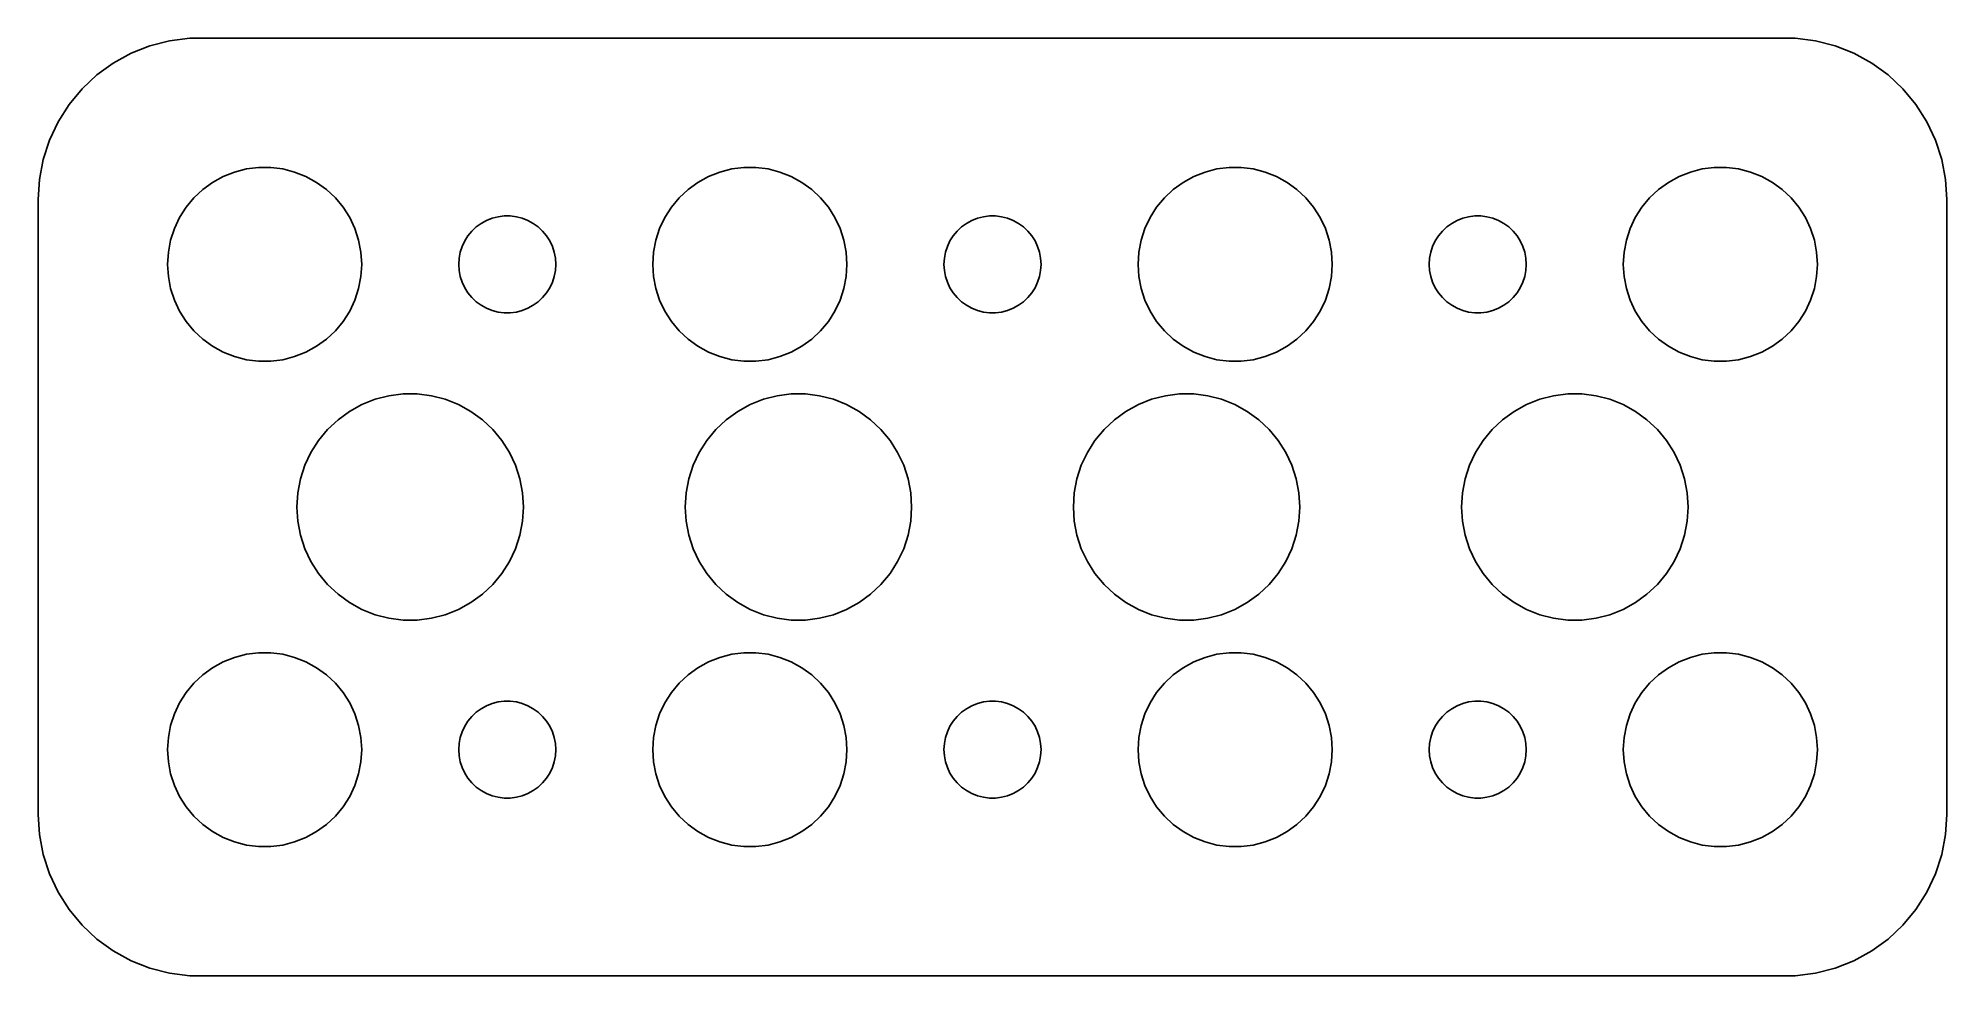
# Model space of a CAD drawing. Header units: metres. Extents: x -29.5 to 29.5, y 24.5 to 53.5.
import ezdxf

# ---------------------------------------------------------------- set-up
doc = ezdxf.new("R2010")
doc.units = ezdxf.units.M

msp = doc.modelspace()

# ---------------------------------------------------------------- linework, layer by layer
for p, q in [((-26.0451, 53.2553), (-26.6289, 53.0241)), ((-25.4369, 53.4114), (-26.0451, 53.2553)), ((-24.8139, 53.4901), (-25.4369, 53.4114)), ((24.8139, 53.4901), (-24.8139, 53.4901)), ((25.4369, 53.4114), (24.8139, 53.4901)), ((26.0451, 53.2553), (25.4369, 53.4114)), ((26.6289, 53.0241), (26.0451, 53.2553)), ((-27.1791, 52.7216), (-27.6871, 52.3526)), ((-26.6289, 53.0241), (-27.1791, 52.7216)), ((27.1791, 52.7216), (26.6289, 53.0241)), ((27.6871, 52.3526), (27.1791, 52.7216)), ((-28.1448, 51.9227), (-28.5451, 51.4389)), ((-27.6871, 52.3526), (-28.1448, 51.9227)), ((28.1448, 51.9227), (27.6871, 52.3526)), ((28.5451, 51.4389), (28.1448, 51.9227)), ((-28.5451, 51.4389), (-28.8815, 50.9088)), ((28.8815, 50.9088), (28.5451, 51.4389)), ((-28.8815, 50.9088), (-29.1489, 50.3406)), ((29.1489, 50.3406), (28.8815, 50.9088)), ((-29.1489, 50.3406), (-29.3429, 49.7434)), ((29.3429, 49.7434), (29.1489, 50.3406)), ((-29.3429, 49.7434), (-29.4606, 49.1267)), ((29.4606, 49.1267), (29.3429, 49.7434)), ((-29.4606, 49.1267), (-29.5, 48.5)), ((-24.4123, 48.8115), (-24.1075, 49.033)), ((-24.1075, 49.033), (-23.7773, 49.2145)), ((-23.7773, 49.2145), (-23.427, 49.3532)), ((-23.427, 49.3532), (-23.0621, 49.4469)), ((-23.0621, 49.4469), (-22.6884, 49.4941)), ((-22.6884, 49.4941), (-22.3116, 49.4941)), ((-22.3116, 49.4941), (-21.9379, 49.4469)), ((-21.9379, 49.4469), (-21.5729, 49.3532)), ((-21.5729, 49.3532), (-21.2227, 49.2145)), ((-21.2227, 49.2145), (-20.8925, 49.033)), ((-20.8925, 49.033), (-20.5877, 48.8115)), ((-9.41226, 48.8115), (-9.10747, 49.033)), ((-9.10747, 49.033), (-8.77733, 49.2145)), ((-8.77733, 49.2145), (-8.42705, 49.3532)), ((-8.42705, 49.3532), (-8.06213, 49.4469)), ((-8.06213, 49.4469), (-7.68837, 49.4941)), ((-7.68837, 49.4941), (-7.31161, 49.4941)), ((-7.31161, 49.4941), (-6.93785, 49.4469)), ((-6.93785, 49.4469), (-6.57294, 49.3532)), ((-6.57294, 49.3532), (-6.22266, 49.2145)), ((-6.22266, 49.2145), (-5.89252, 49.033)), ((-5.89252, 49.033), (-5.58772, 48.8115)), ((5.58772, 48.8115), (5.89252, 49.033)), ((5.89252, 49.033), (6.22266, 49.2145)), ((6.22266, 49.2145), (6.57294, 49.3532)), ((6.57294, 49.3532), (6.93785, 49.4469)), ((6.93785, 49.4469), (7.31161, 49.4941)), ((7.31161, 49.4941), (7.68837, 49.4941)), ((7.68837, 49.4941), (8.06213, 49.4469)), ((8.06213, 49.4469), (8.42705, 49.3532)), ((8.42705, 49.3532), (8.77733, 49.2145)), ((8.77733, 49.2145), (9.10747, 49.033)), ((9.10747, 49.033), (9.41226, 48.8115)), ((20.5877, 48.8115), (20.8925, 49.033)), ((20.8925, 49.033), (21.2227, 49.2145)), ((21.2227, 49.2145), (21.5729, 49.3532)), ((21.5729, 49.3532), (21.9379, 49.4469)), ((21.9379, 49.4469), (22.3116, 49.4941)), ((22.3116, 49.4941), (22.6884, 49.4941)), ((22.6884, 49.4941), (23.0621, 49.4469)), ((23.0621, 49.4469), (23.427, 49.3532)), ((23.427, 49.3532), (23.7773, 49.2145)), ((23.7773, 49.2145), (24.1075, 49.033)), ((24.1075, 49.033), (24.4123, 48.8115)), ((29.5, 48.5), (29.4606, 49.1267)), ((-29.5, 48.5), (-29.5, 29.5)), ((-24.927, 48.2634), (-24.6869, 48.5536)), ((-24.6869, 48.5536), (-24.4123, 48.8115)), ((-20.5877, 48.8115), (-20.3131, 48.5536)), ((-20.3131, 48.5536), (-20.0729, 48.2634)), ((-9.92705, 48.2634), (-9.6869, 48.5536)), ((-9.6869, 48.5536), (-9.41226, 48.8115)), ((-5.58772, 48.8115), (-5.31308, 48.5536)), ((-5.31308, 48.5536), (-5.07294, 48.2634)), ((5.07294, 48.2634), (5.31308, 48.5536)), ((5.31308, 48.5536), (5.58772, 48.8115)), ((9.41226, 48.8115), (9.6869, 48.5536)), ((9.6869, 48.5536), (9.92705, 48.2634)), ((20.0729, 48.2634), (20.3131, 48.5536)), ((20.3131, 48.5536), (20.5877, 48.8115)), ((24.4123, 48.8115), (24.6869, 48.5536)), ((24.6869, 48.5536), (24.927, 48.2634)), ((29.5, 29.5), (29.5, 48.5)), ((-25.2893, 47.6044), (-25.1289, 47.9453)), ((-25.1289, 47.9453), (-24.927, 48.2634)), ((-20.0729, 48.2634), (-19.8711, 47.9453)), ((-19.8711, 47.9453), (-19.7107, 47.6044)), ((-15.8037, 47.7665), (-15.6387, 47.8572)), ((-15.6387, 47.8572), (-15.4635, 47.9266)), ((-15.4635, 47.9266), (-15.2811, 47.9734)), ((-15.2811, 47.9734), (-15.0942, 47.997)), ((-15.0942, 47.997), (-14.9058, 47.997)), ((-14.9058, 47.997), (-14.7189, 47.9734)), ((-14.7189, 47.9734), (-14.5365, 47.9266)), ((-14.5365, 47.9266), (-14.3613, 47.8572)), ((-14.3613, 47.8572), (-14.1963, 47.7665)), ((-10.2893, 47.6044), (-10.1289, 47.9453)), ((-10.1289, 47.9453), (-9.92705, 48.2634)), ((-5.07294, 48.2634), (-4.87108, 47.9453)), ((-4.87108, 47.9453), (-4.71066, 47.6044)), ((-0.803726, 47.7665), (-0.638657, 47.8572)), ((-0.638657, 47.8572), (-0.463516, 47.9266)), ((-0.463516, 47.9266), (-0.281067, 47.9734)), ((-0.281067, 47.9734), (-0.094177, 47.997)), ((-0.094177, 47.997), (0.094177, 47.997)), ((0.094177, 47.997), (0.281067, 47.9734)), ((0.281067, 47.9734), (0.463516, 47.9266)), ((0.463516, 47.9266), (0.638657, 47.8572)), ((0.638657, 47.8572), (0.803726, 47.7665)), ((4.71066, 47.6044), (4.87108, 47.9453)), ((4.87108, 47.9453), (5.07294, 48.2634)), ((9.92705, 48.2634), (10.1289, 47.9453)), ((10.1289, 47.9453), (10.2893, 47.6044)), ((14.1963, 47.7665), (14.3613, 47.8572)), ((14.3613, 47.8572), (14.5365, 47.9266)), ((14.5365, 47.9266), (14.7189, 47.9734)), ((14.7189, 47.9734), (14.9058, 47.997)), ((14.9058, 47.997), (15.0942, 47.997)), ((15.0942, 47.997), (15.2811, 47.9734)), ((15.2811, 47.9734), (15.4635, 47.9266)), ((15.4635, 47.9266), (15.6387, 47.8572)), ((15.6387, 47.8572), (15.8037, 47.7665)), ((19.7107, 47.6044), (19.8711, 47.9453)), ((19.8711, 47.9453), (20.0729, 48.2634)), ((24.927, 48.2634), (25.1289, 47.9453)), ((25.1289, 47.9453), (25.2893, 47.6044)), ((-25.4763, 46.876), (-25.4057, 47.2461)), ((-25.4057, 47.2461), (-25.2893, 47.6044)), ((-19.7107, 47.6044), (-19.5942, 47.2461)), ((-19.5942, 47.2461), (-19.5237, 46.876)), ((-16.3947, 47.0522), (-16.3145, 47.2226)), ((-16.3145, 47.2226), (-16.2135, 47.3817)), ((-16.2135, 47.3817), (-16.0934, 47.5268)), ((-16.0934, 47.5268), (-15.9561, 47.6558)), ((-15.9561, 47.6558), (-15.8037, 47.7665)), ((-14.1963, 47.7665), (-14.0439, 47.6558)), ((-14.0439, 47.6558), (-13.9065, 47.5268)), ((-13.9065, 47.5268), (-13.7865, 47.3817)), ((-13.7865, 47.3817), (-13.6855, 47.2226)), ((-13.6855, 47.2226), (-13.6053, 47.0522)), ((-10.4763, 46.876), (-10.4057, 47.2461)), ((-10.4057, 47.2461), (-10.2893, 47.6044)), ((-4.71066, 47.6044), (-4.59424, 47.2461)), ((-4.59424, 47.2461), (-4.52365, 46.876)), ((-1.39465, 47.0522), (-1.31445, 47.2226)), ((-1.31445, 47.2226), (-1.21352, 47.3817)), ((-1.21352, 47.3817), (-1.09344, 47.5268)), ((-1.09344, 47.5268), (-0.956131, 47.6558)), ((-0.956131, 47.6558), (-0.803726, 47.7665)), ((0.803726, 47.7665), (0.956131, 47.6558)), ((0.956131, 47.6558), (1.09344, 47.5268)), ((1.09344, 47.5268), (1.21352, 47.3817)), ((1.21352, 47.3817), (1.31445, 47.2226)), ((1.31445, 47.2226), (1.39465, 47.0522)), ((4.52365, 46.876), (4.59424, 47.2461)), ((4.59424, 47.2461), (4.71066, 47.6044)), ((10.2893, 47.6044), (10.4057, 47.2461)), ((10.4057, 47.2461), (10.4763, 46.876)), ((13.6053, 47.0522), (13.6855, 47.2226)), ((13.6855, 47.2226), (13.7865, 47.3817)), ((13.7865, 47.3817), (13.9065, 47.5268)), ((13.9065, 47.5268), (14.0439, 47.6558)), ((14.0439, 47.6558), (14.1963, 47.7665)), ((15.8037, 47.7665), (15.9561, 47.6558)), ((15.9561, 47.6558), (16.0934, 47.5268)), ((16.0934, 47.5268), (16.2135, 47.3817)), ((16.2135, 47.3817), (16.3145, 47.2226)), ((16.3145, 47.2226), (16.3947, 47.0522)), ((19.5237, 46.876), (19.5942, 47.2461)), ((19.5942, 47.2461), (19.7107, 47.6044)), ((25.2893, 47.6044), (25.4057, 47.2461)), ((25.4057, 47.2461), (25.4763, 46.876)), ((-25.5, 46.5), (-25.4763, 46.876)), ((-19.5237, 46.876), (-19.5, 46.5)), ((-16.5, 46.5), (-16.4882, 46.688)), ((-16.4882, 46.688), (-16.4529, 46.873)), ((-16.4529, 46.873), (-16.3947, 47.0522)), ((-13.6053, 47.0522), (-13.5471, 46.873)), ((-13.5471, 46.873), (-13.5118, 46.688)), ((-13.5118, 46.688), (-13.5, 46.5)), ((-10.5, 46.5), (-10.4763, 46.876)), ((-4.52365, 46.876), (-4.5, 46.5)), ((-1.5, 46.5), (-1.48816, 46.688)), ((-1.48816, 46.688), (-1.45287, 46.873)), ((-1.45287, 46.873), (-1.39465, 47.0522)), ((1.39465, 47.0522), (1.45287, 46.873)), ((1.45287, 46.873), (1.48816, 46.688)), ((1.48816, 46.688), (1.5, 46.5)), ((4.5, 46.5), (4.52365, 46.876)), ((10.4763, 46.876), (10.5, 46.5)), ((13.5, 46.5), (13.5118, 46.688)), ((13.5118, 46.688), (13.5471, 46.873)), ((13.5471, 46.873), (13.6053, 47.0522)), ((16.3947, 47.0522), (16.4529, 46.873)), ((16.4529, 46.873), (16.4882, 46.688)), ((16.4882, 46.688), (16.5, 46.5)), ((19.5, 46.5), (19.5237, 46.876)), ((25.4763, 46.876), (25.5, 46.5)), ((-25.4763, 46.124), (-25.5, 46.5)), ((-25.4057, 45.7539), (-25.4763, 46.124)), ((-19.5237, 46.124), (-19.5942, 45.7539)), ((-19.5, 46.5), (-19.5237, 46.124)), ((-16.4882, 46.312), (-16.5, 46.5)), ((-16.4529, 46.127), (-16.4882, 46.312)), ((-16.3947, 45.9478), (-16.4529, 46.127)), ((-13.5471, 46.127), (-13.6053, 45.9478)), ((-13.5118, 46.312), (-13.5471, 46.127)), ((-13.5, 46.5), (-13.5118, 46.312)), ((-10.4763, 46.124), (-10.5, 46.5)), ((-10.4057, 45.7539), (-10.4763, 46.124)), ((-4.52365, 46.124), (-4.59424, 45.7539)), ((-4.5, 46.5), (-4.52365, 46.124)), ((-1.48816, 46.312), (-1.5, 46.5)), ((-1.45287, 46.127), (-1.48816, 46.312)), ((-1.39465, 45.9478), (-1.45287, 46.127)), ((1.45287, 46.127), (1.39465, 45.9478)), ((1.48816, 46.312), (1.45287, 46.127)), ((1.5, 46.5), (1.48816, 46.312)), ((4.52365, 46.124), (4.5, 46.5)), ((4.59424, 45.7539), (4.52365, 46.124)), ((10.4763, 46.124), (10.4057, 45.7539)), ((10.5, 46.5), (10.4763, 46.124)), ((13.5118, 46.312), (13.5, 46.5)), ((13.5471, 46.127), (13.5118, 46.312)), ((13.6053, 45.9478), (13.5471, 46.127)), ((16.4529, 46.127), (16.3947, 45.9478)), ((16.4882, 46.312), (16.4529, 46.127)), ((16.5, 46.5), (16.4882, 46.312)), ((19.5237, 46.124), (19.5, 46.5)), ((19.5942, 45.7539), (19.5237, 46.124)), ((25.4763, 46.124), (25.4057, 45.7539)), ((25.5, 46.5), (25.4763, 46.124)), ((-25.2893, 45.3956), (-25.4057, 45.7539)), ((-19.5942, 45.7539), (-19.7107, 45.3956)), ((-16.3145, 45.7774), (-16.3947, 45.9478)), ((-16.2135, 45.6183), (-16.3145, 45.7774)), ((-16.0934, 45.4732), (-16.2135, 45.6183)), ((-15.9561, 45.3442), (-16.0934, 45.4732)), ((-13.9065, 45.4732), (-14.0439, 45.3442)), ((-13.7865, 45.6183), (-13.9065, 45.4732)), ((-13.6855, 45.7774), (-13.7865, 45.6183)), ((-13.6053, 45.9478), (-13.6855, 45.7774)), ((-10.2893, 45.3956), (-10.4057, 45.7539)), ((-4.59424, 45.7539), (-4.71066, 45.3956)), ((-1.31445, 45.7774), (-1.39465, 45.9478)), ((-1.21352, 45.6183), (-1.31445, 45.7774)), ((-1.09344, 45.4732), (-1.21352, 45.6183)), ((-0.956131, 45.3442), (-1.09344, 45.4732)), ((1.09344, 45.4732), (0.956131, 45.3442)), ((1.21352, 45.6183), (1.09344, 45.4732)), ((1.31445, 45.7774), (1.21352, 45.6183)), ((1.39465, 45.9478), (1.31445, 45.7774)), ((4.71066, 45.3956), (4.59424, 45.7539)), ((10.4057, 45.7539), (10.2893, 45.3956)), ((13.6855, 45.7774), (13.6053, 45.9478)), ((13.7865, 45.6183), (13.6855, 45.7774)), ((13.9065, 45.4732), (13.7865, 45.6183)), ((14.0439, 45.3442), (13.9065, 45.4732)), ((16.0934, 45.4732), (15.9561, 45.3442)), ((16.2135, 45.6183), (16.0934, 45.4732)), ((16.3145, 45.7774), (16.2135, 45.6183)), ((16.3947, 45.9478), (16.3145, 45.7774)), ((19.7107, 45.3956), (19.5942, 45.7539)), ((25.4057, 45.7539), (25.2893, 45.3956)), ((-25.1289, 45.0547), (-25.2893, 45.3956)), ((-24.927, 44.7366), (-25.1289, 45.0547)), ((-19.8711, 45.0547), (-20.0729, 44.7366)), ((-19.7107, 45.3956), (-19.8711, 45.0547)), ((-15.8037, 45.2335), (-15.9561, 45.3442)), ((-15.6387, 45.1427), (-15.8037, 45.2335)), ((-15.4635, 45.0734), (-15.6387, 45.1427)), ((-15.2811, 45.0266), (-15.4635, 45.0734)), ((-15.0942, 45.0029), (-15.2811, 45.0266)), ((-14.9058, 45.0029), (-15.0942, 45.0029)), ((-14.7189, 45.0266), (-14.9058, 45.0029)), ((-14.5365, 45.0734), (-14.7189, 45.0266)), ((-14.3613, 45.1427), (-14.5365, 45.0734)), ((-14.1963, 45.2335), (-14.3613, 45.1427)), ((-14.0439, 45.3442), (-14.1963, 45.2335)), ((-10.1289, 45.0547), (-10.2893, 45.3956)), ((-9.92705, 44.7366), (-10.1289, 45.0547)), ((-4.87108, 45.0547), (-5.07294, 44.7366)), ((-4.71066, 45.3956), (-4.87108, 45.0547)), ((-0.803726, 45.2335), (-0.956131, 45.3442)), ((-0.638657, 45.1427), (-0.803726, 45.2335)), ((-0.463516, 45.0734), (-0.638657, 45.1427)), ((-0.281067, 45.0266), (-0.463516, 45.0734)), ((-0.094177, 45.0029), (-0.281067, 45.0266)), ((0.094177, 45.0029), (-0.094177, 45.0029)), ((0.281067, 45.0266), (0.094177, 45.0029)), ((0.463516, 45.0734), (0.281067, 45.0266)), ((0.638657, 45.1427), (0.463516, 45.0734)), ((0.803726, 45.2335), (0.638657, 45.1427)), ((0.956131, 45.3442), (0.803726, 45.2335)), ((4.87108, 45.0547), (4.71066, 45.3956)), ((5.07294, 44.7366), (4.87108, 45.0547)), ((10.1289, 45.0547), (9.92705, 44.7366)), ((10.2893, 45.3956), (10.1289, 45.0547)), ((14.1963, 45.2335), (14.0439, 45.3442)), ((14.3613, 45.1427), (14.1963, 45.2335)), ((14.5365, 45.0734), (14.3613, 45.1427)), ((14.7189, 45.0266), (14.5365, 45.0734)), ((14.9058, 45.0029), (14.7189, 45.0266)), ((15.0942, 45.0029), (14.9058, 45.0029)), ((15.2811, 45.0266), (15.0942, 45.0029)), ((15.4635, 45.0734), (15.2811, 45.0266)), ((15.6387, 45.1427), (15.4635, 45.0734)), ((15.8037, 45.2335), (15.6387, 45.1427)), ((15.9561, 45.3442), (15.8037, 45.2335)), ((19.8711, 45.0547), (19.7107, 45.3956)), ((20.0729, 44.7366), (19.8711, 45.0547)), ((25.1289, 45.0547), (24.927, 44.7366)), ((25.2893, 45.3956), (25.1289, 45.0547)), ((-24.6869, 44.4464), (-24.927, 44.7366)), ((-24.4123, 44.1884), (-24.6869, 44.4464)), ((-20.3131, 44.4464), (-20.5877, 44.1884)), ((-20.0729, 44.7366), (-20.3131, 44.4464)), ((-9.6869, 44.4464), (-9.92705, 44.7366)), ((-9.41226, 44.1884), (-9.6869, 44.4464)), ((-5.31308, 44.4464), (-5.58772, 44.1884)), ((-5.07294, 44.7366), (-5.31308, 44.4464)), ((5.31308, 44.4464), (5.07294, 44.7366)), ((5.58772, 44.1884), (5.31308, 44.4464)), ((9.6869, 44.4464), (9.41226, 44.1884)), ((9.92705, 44.7366), (9.6869, 44.4464)), ((20.3131, 44.4464), (20.0729, 44.7366)), ((20.5877, 44.1884), (20.3131, 44.4464)), ((24.6869, 44.4464), (24.4123, 44.1884)), ((24.927, 44.7366), (24.6869, 44.4464)), ((-24.1075, 43.967), (-24.4123, 44.1884)), ((-23.7773, 43.7855), (-24.1075, 43.967)), ((-23.427, 43.6468), (-23.7773, 43.7855)), ((-21.2227, 43.7855), (-21.5729, 43.6468)), ((-20.8925, 43.967), (-21.2227, 43.7855)), ((-20.5877, 44.1884), (-20.8925, 43.967)), ((-9.10747, 43.967), (-9.41226, 44.1884)), ((-8.77733, 43.7855), (-9.10747, 43.967)), ((-8.42705, 43.6468), (-8.77733, 43.7855)), ((-6.22266, 43.7855), (-6.57294, 43.6468)), ((-5.89252, 43.967), (-6.22266, 43.7855)), ((-5.58772, 44.1884), (-5.89252, 43.967)), ((5.89252, 43.967), (5.58772, 44.1884)), ((6.22266, 43.7855), (5.89252, 43.967)), ((6.57294, 43.6468), (6.22266, 43.7855)), ((8.77733, 43.7855), (8.42705, 43.6468)), ((9.10747, 43.967), (8.77733, 43.7855)), ((9.41226, 44.1884), (9.10747, 43.967)), ((20.8925, 43.967), (20.5877, 44.1884)), ((21.2227, 43.7855), (20.8925, 43.967)), ((21.5729, 43.6468), (21.2227, 43.7855)), ((23.7773, 43.7855), (23.427, 43.6468)), ((24.1075, 43.967), (23.7773, 43.7855)), ((24.4123, 44.1884), (24.1075, 43.967)), ((-23.0621, 43.5531), (-23.427, 43.6468)), ((-22.6884, 43.5059), (-23.0621, 43.5531)), ((-22.3116, 43.5059), (-22.6884, 43.5059)), ((-21.9379, 43.5531), (-22.3116, 43.5059)), ((-21.5729, 43.6468), (-21.9379, 43.5531)), ((-8.06213, 43.5531), (-8.42705, 43.6468)), ((-7.68837, 43.5059), (-8.06213, 43.5531)), ((-7.31161, 43.5059), (-7.68837, 43.5059)), ((-6.93785, 43.5531), (-7.31161, 43.5059)), ((-6.57294, 43.6468), (-6.93785, 43.5531)), ((6.93785, 43.5531), (6.57294, 43.6468)), ((7.31161, 43.5059), (6.93785, 43.5531)), ((7.68837, 43.5059), (7.31161, 43.5059)), ((8.06213, 43.5531), (7.68837, 43.5059)), ((8.42705, 43.6468), (8.06213, 43.5531)), ((21.9379, 43.5531), (21.5729, 43.6468)), ((22.3116, 43.5059), (21.9379, 43.5531)), ((22.6884, 43.5059), (22.3116, 43.5059)), ((23.0621, 43.5531), (22.6884, 43.5059)), ((23.427, 43.6468), (23.0621, 43.5531)), ((-18.6558, 42.438), (-18.2198, 42.4931)), ((-18.2198, 42.4931), (-17.7802, 42.4931)), ((-17.7802, 42.4931), (-17.3442, 42.438)), ((-6.65582, 42.438), (-6.21976, 42.4931)), ((-6.21976, 42.4931), (-5.78023, 42.4931)), ((-5.78023, 42.4931), (-5.34416, 42.438)), ((5.34416, 42.438), (5.78023, 42.4931)), ((5.78023, 42.4931), (6.21976, 42.4931)), ((6.21976, 42.4931), (6.65582, 42.438)), ((17.3442, 42.438), (17.7802, 42.4931)), ((17.7802, 42.4931), (18.2198, 42.4931)), ((18.2198, 42.4931), (18.6558, 42.438)), ((-20.231, 41.6968), (-19.8754, 41.9551)), ((-19.8754, 41.9551), (-19.4902, 42.1669)), ((-19.4902, 42.1669), (-19.0816, 42.3287)), ((-19.0816, 42.3287), (-18.6558, 42.438)), ((-17.3442, 42.438), (-16.9184, 42.3287)), ((-16.9184, 42.3287), (-16.5098, 42.1669)), ((-16.5098, 42.1669), (-16.1246, 41.9551)), ((-16.1246, 41.9551), (-15.769, 41.6968)), ((-8.23097, 41.6968), (-7.87538, 41.9551)), ((-7.87538, 41.9551), (-7.49022, 42.1669)), ((-7.49022, 42.1669), (-7.08156, 42.3287)), ((-7.08156, 42.3287), (-6.65582, 42.438)), ((-5.34416, 42.438), (-4.91843, 42.3287)), ((-4.91843, 42.3287), (-4.50977, 42.1669)), ((-4.50977, 42.1669), (-4.1246, 41.9551)), ((-4.1246, 41.9551), (-3.76901, 41.6968)), ((3.76901, 41.6968), (4.1246, 41.9551)), ((4.1246, 41.9551), (4.50977, 42.1669)), ((4.50977, 42.1669), (4.91843, 42.3287)), ((4.91843, 42.3287), (5.34416, 42.438)), ((6.65582, 42.438), (7.08156, 42.3287)), ((7.08156, 42.3287), (7.49022, 42.1669)), ((7.49022, 42.1669), (7.87538, 41.9551)), ((7.87538, 41.9551), (8.23097, 41.6968)), ((15.769, 41.6968), (16.1246, 41.9551)), ((16.1246, 41.9551), (16.5098, 42.1669)), ((16.5098, 42.1669), (16.9184, 42.3287)), ((16.9184, 42.3287), (17.3442, 42.438)), ((18.6558, 42.438), (19.0816, 42.3287)), ((19.0816, 42.3287), (19.4902, 42.1669)), ((19.4902, 42.1669), (19.8754, 41.9551)), ((19.8754, 41.9551), (20.231, 41.6968)), ((-20.8316, 41.0572), (-20.5514, 41.3959)), ((-20.5514, 41.3959), (-20.231, 41.6968)), ((-15.769, 41.6968), (-15.4486, 41.3959)), ((-15.4486, 41.3959), (-15.1684, 41.0572)), ((-8.83156, 41.0572), (-8.55138, 41.3959)), ((-8.55138, 41.3959), (-8.23097, 41.6968)), ((-3.76901, 41.6968), (-3.44861, 41.3959)), ((-3.44861, 41.3959), (-3.16843, 41.0572)), ((3.16843, 41.0572), (3.44861, 41.3959)), ((3.44861, 41.3959), (3.76901, 41.6968)), ((8.23097, 41.6968), (8.55138, 41.3959)), ((8.55138, 41.3959), (8.83156, 41.0572)), ((15.1684, 41.0572), (15.4486, 41.3959)), ((15.4486, 41.3959), (15.769, 41.6968)), ((20.231, 41.6968), (20.5514, 41.3959)), ((20.5514, 41.3959), (20.8316, 41.0572)), ((-21.0671, 40.6861), (-20.8316, 41.0572)), ((-15.1684, 41.0572), (-14.9329, 40.6861)), ((-9.06706, 40.6861), (-8.83156, 41.0572)), ((-3.16843, 41.0572), (-2.93292, 40.6861)), ((2.93292, 40.6861), (3.16843, 41.0572)), ((8.83156, 41.0572), (9.06706, 40.6861)), ((14.9329, 40.6861), (15.1684, 41.0572)), ((20.8316, 41.0572), (21.0671, 40.6861)), ((-21.39, 39.8704), (-21.2542, 40.2884)), ((-21.2542, 40.2884), (-21.0671, 40.6861)), ((-14.9329, 40.6861), (-14.7458, 40.2884)), ((-14.7458, 40.2884), (-14.61, 39.8704)), ((-9.39003, 39.8704), (-9.25421, 40.2884)), ((-9.25421, 40.2884), (-9.06706, 40.6861)), ((-2.93292, 40.6861), (-2.74577, 40.2884)), ((-2.74577, 40.2884), (-2.60995, 39.8704)), ((2.60995, 39.8704), (2.74577, 40.2884)), ((2.74577, 40.2884), (2.93292, 40.6861)), ((9.06706, 40.6861), (9.25421, 40.2884)), ((9.25421, 40.2884), (9.39003, 39.8704)), ((14.61, 39.8704), (14.7458, 40.2884)), ((14.7458, 40.2884), (14.9329, 40.6861)), ((21.0671, 40.6861), (21.2542, 40.2884)), ((21.2542, 40.2884), (21.39, 39.8704)), ((-21.4724, 39.4387), (-21.39, 39.8704)), ((-14.61, 39.8704), (-14.5276, 39.4387)), ((-9.4724, 39.4387), (-9.39003, 39.8704)), ((-2.60995, 39.8704), (-2.52759, 39.4387)), ((2.52759, 39.4387), (2.60995, 39.8704)), ((9.39003, 39.8704), (9.4724, 39.4387)), ((14.5276, 39.4387), (14.61, 39.8704)), ((21.39, 39.8704), (21.4724, 39.4387)), ((-21.5, 39), (-21.4724, 39.4387)), ((-21.4724, 38.5613), (-21.5, 39)), ((-14.5276, 39.4387), (-14.5, 39)), ((-14.5, 39), (-14.5276, 38.5613)), ((-9.5, 39), (-9.4724, 39.4387)), ((-9.4724, 38.5613), (-9.5, 39)), ((-2.52759, 39.4387), (-2.5, 39)), ((-2.5, 39), (-2.52759, 38.5613)), ((2.5, 39), (2.52759, 39.4387)), ((2.52759, 38.5613), (2.5, 39)), ((9.4724, 39.4387), (9.5, 39)), ((9.5, 39), (9.4724, 38.5613)), ((14.5, 39), (14.5276, 39.4387)), ((14.5276, 38.5613), (14.5, 39)), ((21.4724, 39.4387), (21.5, 39)), ((21.5, 39), (21.4724, 38.5613)), ((-21.39, 38.1296), (-21.4724, 38.5613)), ((-14.5276, 38.5613), (-14.61, 38.1296)), ((-9.39003, 38.1296), (-9.4724, 38.5613)), ((-2.52759, 38.5613), (-2.60995, 38.1296)), ((2.60995, 38.1296), (2.52759, 38.5613)), ((9.4724, 38.5613), (9.39003, 38.1296)), ((14.61, 38.1296), (14.5276, 38.5613)), ((21.4724, 38.5613), (21.39, 38.1296)), ((-21.2542, 37.7116), (-21.39, 38.1296)), ((-14.61, 38.1296), (-14.7458, 37.7116)), ((-9.25421, 37.7116), (-9.39003, 38.1296)), ((-2.60995, 38.1296), (-2.74577, 37.7116)), ((2.74577, 37.7116), (2.60995, 38.1296)), ((9.39003, 38.1296), (9.25421, 37.7116)), ((14.7458, 37.7116), (14.61, 38.1296)), ((21.39, 38.1296), (21.2542, 37.7116)), ((-21.0671, 37.3139), (-21.2542, 37.7116)), ((-20.8316, 36.9428), (-21.0671, 37.3139)), ((-14.9329, 37.3139), (-15.1684, 36.9428)), ((-14.7458, 37.7116), (-14.9329, 37.3139)), ((-9.06706, 37.3139), (-9.25421, 37.7116)), ((-8.83156, 36.9428), (-9.06706, 37.3139)), ((-2.93292, 37.3139), (-3.16843, 36.9428)), ((-2.74577, 37.7116), (-2.93292, 37.3139)), ((2.93292, 37.3139), (2.74577, 37.7116)), ((3.16843, 36.9428), (2.93292, 37.3139)), ((9.06706, 37.3139), (8.83156, 36.9428)), ((9.25421, 37.7116), (9.06706, 37.3139)), ((14.9329, 37.3139), (14.7458, 37.7116)), ((15.1684, 36.9428), (14.9329, 37.3139)), ((21.0671, 37.3139), (20.8316, 36.9428)), ((21.2542, 37.7116), (21.0671, 37.3139)), ((-20.5514, 36.6041), (-20.8316, 36.9428)), ((-20.231, 36.3032), (-20.5514, 36.6041)), ((-15.4486, 36.6041), (-15.769, 36.3032)), ((-15.1684, 36.9428), (-15.4486, 36.6041)), ((-8.55138, 36.6041), (-8.83156, 36.9428)), ((-8.23097, 36.3032), (-8.55138, 36.6041)), ((-3.44861, 36.6041), (-3.76901, 36.3032)), ((-3.16843, 36.9428), (-3.44861, 36.6041)), ((3.44861, 36.6041), (3.16843, 36.9428)), ((3.76901, 36.3032), (3.44861, 36.6041)), ((8.55138, 36.6041), (8.23097, 36.3032)), ((8.83156, 36.9428), (8.55138, 36.6041)), ((15.4486, 36.6041), (15.1684, 36.9428)), ((15.769, 36.3032), (15.4486, 36.6041)), ((20.5514, 36.6041), (20.231, 36.3032)), ((20.8316, 36.9428), (20.5514, 36.6041)), ((-19.8754, 36.0449), (-20.231, 36.3032)), ((-19.4902, 35.8331), (-19.8754, 36.0449)), ((-16.1246, 36.0449), (-16.5098, 35.8331)), ((-15.769, 36.3032), (-16.1246, 36.0449)), ((-7.87538, 36.0449), (-8.23097, 36.3032)), ((-7.49022, 35.8331), (-7.87538, 36.0449)), ((-4.1246, 36.0449), (-4.50977, 35.8331)), ((-3.76901, 36.3032), (-4.1246, 36.0449)), ((4.1246, 36.0449), (3.76901, 36.3032)), ((4.50977, 35.8331), (4.1246, 36.0449)), ((7.87538, 36.0449), (7.49022, 35.8331)), ((8.23097, 36.3032), (7.87538, 36.0449)), ((16.1246, 36.0449), (15.769, 36.3032)), ((16.5098, 35.8331), (16.1246, 36.0449)), ((19.8754, 36.0449), (19.4902, 35.8331)), ((20.231, 36.3032), (19.8754, 36.0449)), ((-19.0816, 35.6713), (-19.4902, 35.8331)), ((-18.6558, 35.562), (-19.0816, 35.6713)), ((-18.2198, 35.5069), (-18.6558, 35.562)), ((-17.7802, 35.5069), (-18.2198, 35.5069)), ((-17.3442, 35.562), (-17.7802, 35.5069)), ((-16.9184, 35.6713), (-17.3442, 35.562)), ((-16.5098, 35.8331), (-16.9184, 35.6713)), ((-7.08156, 35.6713), (-7.49022, 35.8331)), ((-6.65582, 35.562), (-7.08156, 35.6713)), ((-6.21976, 35.5069), (-6.65582, 35.562)), ((-5.78023, 35.5069), (-6.21976, 35.5069)), ((-5.34416, 35.562), (-5.78023, 35.5069)), ((-4.91843, 35.6713), (-5.34416, 35.562)), ((-4.50977, 35.8331), (-4.91843, 35.6713)), ((4.91843, 35.6713), (4.50977, 35.8331)), ((5.34416, 35.562), (4.91843, 35.6713)), ((5.78023, 35.5069), (5.34416, 35.562)), ((6.21976, 35.5069), (5.78023, 35.5069)), ((6.65582, 35.562), (6.21976, 35.5069)), ((7.08156, 35.6713), (6.65582, 35.562)), ((7.49022, 35.8331), (7.08156, 35.6713)), ((16.9184, 35.6713), (16.5098, 35.8331)), ((17.3442, 35.562), (16.9184, 35.6713)), ((17.7802, 35.5069), (17.3442, 35.562)), ((18.2198, 35.5069), (17.7802, 35.5069)), ((18.6558, 35.562), (18.2198, 35.5069)), ((19.0816, 35.6713), (18.6558, 35.562)), ((19.4902, 35.8331), (19.0816, 35.6713)), ((-23.7773, 34.2145), (-23.427, 34.3532)), ((-23.427, 34.3532), (-23.0621, 34.4469)), ((-23.0621, 34.4469), (-22.6884, 34.4941)), ((-22.6884, 34.4941), (-22.3116, 34.4941)), ((-22.3116, 34.4941), (-21.9379, 34.4469)), ((-21.9379, 34.4469), (-21.5729, 34.3532)), ((-21.5729, 34.3532), (-21.2227, 34.2145)), ((-8.77733, 34.2145), (-8.42705, 34.3532)), ((-8.42705, 34.3532), (-8.06213, 34.4469)), ((-8.06213, 34.4469), (-7.68837, 34.4941)), ((-7.68837, 34.4941), (-7.31161, 34.4941)), ((-7.31161, 34.4941), (-6.93785, 34.4469)), ((-6.93785, 34.4469), (-6.57294, 34.3532)), ((-6.57294, 34.3532), (-6.22266, 34.2145)), ((6.22266, 34.2145), (6.57294, 34.3532)), ((6.57294, 34.3532), (6.93785, 34.4469)), ((6.93785, 34.4469), (7.31161, 34.4941)), ((7.31161, 34.4941), (7.68837, 34.4941)), ((7.68837, 34.4941), (8.06213, 34.4469)), ((8.06213, 34.4469), (8.42705, 34.3532)), ((8.42705, 34.3532), (8.77733, 34.2145)), ((21.2227, 34.2145), (21.5729, 34.3532)), ((21.5729, 34.3532), (21.9379, 34.4469)), ((21.9379, 34.4469), (22.3116, 34.4941)), ((22.3116, 34.4941), (22.6884, 34.4941)), ((22.6884, 34.4941), (23.0621, 34.4469)), ((23.0621, 34.4469), (23.427, 34.3532)), ((23.427, 34.3532), (23.7773, 34.2145)), ((-24.6869, 33.5536), (-24.4123, 33.8116)), ((-24.4123, 33.8116), (-24.1075, 34.033)), ((-24.1075, 34.033), (-23.7773, 34.2145)), ((-21.2227, 34.2145), (-20.8925, 34.033)), ((-20.8925, 34.033), (-20.5877, 33.8116)), ((-20.5877, 33.8116), (-20.3131, 33.5536)), ((-9.6869, 33.5536), (-9.41226, 33.8116)), ((-9.41226, 33.8116), (-9.10747, 34.033)), ((-9.10747, 34.033), (-8.77733, 34.2145)), ((-6.22266, 34.2145), (-5.89252, 34.033)), ((-5.89252, 34.033), (-5.58772, 33.8116)), ((-5.58772, 33.8116), (-5.31308, 33.5536)), ((5.31308, 33.5536), (5.58772, 33.8116)), ((5.58772, 33.8116), (5.89252, 34.033)), ((5.89252, 34.033), (6.22266, 34.2145)), ((8.77733, 34.2145), (9.10747, 34.033)), ((9.10747, 34.033), (9.41226, 33.8116)), ((9.41226, 33.8116), (9.6869, 33.5536)), ((20.3131, 33.5536), (20.5877, 33.8116)), ((20.5877, 33.8116), (20.8925, 34.033)), ((20.8925, 34.033), (21.2227, 34.2145)), ((23.7773, 34.2145), (24.1075, 34.033)), ((24.1075, 34.033), (24.4123, 33.8116)), ((24.4123, 33.8116), (24.6869, 33.5536)), ((-25.1289, 32.9453), (-24.927, 33.2634)), ((-24.927, 33.2634), (-24.6869, 33.5536)), ((-20.3131, 33.5536), (-20.0729, 33.2634)), ((-20.0729, 33.2634), (-19.8711, 32.9453)), ((-10.1289, 32.9453), (-9.92705, 33.2634)), ((-9.92705, 33.2634), (-9.6869, 33.5536)), ((-5.31308, 33.5536), (-5.07294, 33.2634)), ((-5.07294, 33.2634), (-4.87108, 32.9453)), ((4.87108, 32.9453), (5.07294, 33.2634)), ((5.07294, 33.2634), (5.31308, 33.5536)), ((9.6869, 33.5536), (9.92705, 33.2634)), ((9.92705, 33.2634), (10.1289, 32.9453)), ((19.8711, 32.9453), (20.0729, 33.2634)), ((20.0729, 33.2634), (20.3131, 33.5536)), ((24.6869, 33.5536), (24.927, 33.2634)), ((24.927, 33.2634), (25.1289, 32.9453)), ((-25.4057, 32.2461), (-25.2893, 32.6044)), ((-25.2893, 32.6044), (-25.1289, 32.9453)), ((-19.8711, 32.9453), (-19.7107, 32.6044)), ((-19.7107, 32.6044), (-19.5942, 32.2461)), ((-16.2135, 32.3817), (-16.0934, 32.5268)), ((-16.0934, 32.5268), (-15.9561, 32.6558)), ((-15.9561, 32.6558), (-15.8037, 32.7665)), ((-15.8037, 32.7665), (-15.6387, 32.8573)), ((-15.6387, 32.8573), (-15.4635, 32.9266)), ((-15.4635, 32.9266), (-15.2811, 32.9734)), ((-15.2811, 32.9734), (-15.0942, 32.9971)), ((-15.0942, 32.9971), (-14.9058, 32.9971)), ((-14.9058, 32.9971), (-14.7189, 32.9734)), ((-14.7189, 32.9734), (-14.5365, 32.9266)), ((-14.5365, 32.9266), (-14.3613, 32.8573)), ((-14.3613, 32.8573), (-14.1963, 32.7665)), ((-14.1963, 32.7665), (-14.0439, 32.6558)), ((-14.0439, 32.6558), (-13.9065, 32.5268)), ((-13.9065, 32.5268), (-13.7865, 32.3817)), ((-10.4057, 32.2461), (-10.2893, 32.6044)), ((-10.2893, 32.6044), (-10.1289, 32.9453)), ((-4.87108, 32.9453), (-4.71066, 32.6044)), ((-4.71066, 32.6044), (-4.59424, 32.2461)), ((-1.21352, 32.3817), (-1.09344, 32.5268)), ((-1.09344, 32.5268), (-0.956131, 32.6558)), ((-0.956131, 32.6558), (-0.803726, 32.7665)), ((-0.803726, 32.7665), (-0.638657, 32.8573)), ((-0.638657, 32.8573), (-0.463516, 32.9266)), ((-0.463516, 32.9266), (-0.281067, 32.9734)), ((-0.281067, 32.9734), (-0.094177, 32.9971)), ((-0.094177, 32.9971), (0.094177, 32.9971)), ((0.094177, 32.9971), (0.281067, 32.9734)), ((0.281067, 32.9734), (0.463516, 32.9266)), ((0.463516, 32.9266), (0.638657, 32.8573)), ((0.638657, 32.8573), (0.803726, 32.7665)), ((0.803726, 32.7665), (0.956131, 32.6558)), ((0.956131, 32.6558), (1.09344, 32.5268)), ((1.09344, 32.5268), (1.21352, 32.3817)), ((4.59424, 32.2461), (4.71066, 32.6044)), ((4.71066, 32.6044), (4.87108, 32.9453)), ((10.1289, 32.9453), (10.2893, 32.6044)), ((10.2893, 32.6044), (10.4057, 32.2461)), ((13.7865, 32.3817), (13.9065, 32.5268)), ((13.9065, 32.5268), (14.0439, 32.6558)), ((14.0439, 32.6558), (14.1963, 32.7665)), ((14.1963, 32.7665), (14.3613, 32.8573)), ((14.3613, 32.8573), (14.5365, 32.9266)), ((14.5365, 32.9266), (14.7189, 32.9734)), ((14.7189, 32.9734), (14.9058, 32.9971)), ((14.9058, 32.9971), (15.0942, 32.9971)), ((15.0942, 32.9971), (15.2811, 32.9734)), ((15.2811, 32.9734), (15.4635, 32.9266)), ((15.4635, 32.9266), (15.6387, 32.8573)), ((15.6387, 32.8573), (15.8037, 32.7665)), ((15.8037, 32.7665), (15.9561, 32.6558)), ((15.9561, 32.6558), (16.0934, 32.5268)), ((16.0934, 32.5268), (16.2135, 32.3817)), ((19.5942, 32.2461), (19.7107, 32.6044)), ((19.7107, 32.6044), (19.8711, 32.9453)), ((25.1289, 32.9453), (25.2893, 32.6044)), ((25.2893, 32.6044), (25.4057, 32.2461)), ((-25.5, 31.5), (-25.4763, 31.876)), ((-25.4763, 31.876), (-25.4057, 32.2461)), ((-19.5942, 32.2461), (-19.5237, 31.876)), ((-19.5237, 31.876), (-19.5, 31.5)), ((-16.4882, 31.688), (-16.4529, 31.873)), ((-16.4529, 31.873), (-16.3947, 32.0522)), ((-16.3947, 32.0522), (-16.3145, 32.2226)), ((-16.3145, 32.2226), (-16.2135, 32.3817)), ((-13.7865, 32.3817), (-13.6855, 32.2226)), ((-13.6855, 32.2226), (-13.6053, 32.0522)), ((-13.6053, 32.0522), (-13.5471, 31.873)), ((-13.5471, 31.873), (-13.5118, 31.688)), ((-10.5, 31.5), (-10.4763, 31.876)), ((-10.4763, 31.876), (-10.4057, 32.2461)), ((-4.59424, 32.2461), (-4.52365, 31.876)), ((-4.52365, 31.876), (-4.5, 31.5)), ((-1.48816, 31.688), (-1.45287, 31.873)), ((-1.45287, 31.873), (-1.39465, 32.0522)), ((-1.39465, 32.0522), (-1.31445, 32.2226)), ((-1.31445, 32.2226), (-1.21352, 32.3817)), ((1.21352, 32.3817), (1.31445, 32.2226)), ((1.31445, 32.2226), (1.39465, 32.0522)), ((1.39465, 32.0522), (1.45287, 31.873)), ((1.45287, 31.873), (1.48816, 31.688)), ((4.5, 31.5), (4.52365, 31.876)), ((4.52365, 31.876), (4.59424, 32.2461)), ((10.4057, 32.2461), (10.4763, 31.876)), ((10.4763, 31.876), (10.5, 31.5)), ((13.5118, 31.688), (13.5471, 31.873)), ((13.5471, 31.873), (13.6053, 32.0522)), ((13.6053, 32.0522), (13.6855, 32.2226)), ((13.6855, 32.2226), (13.7865, 32.3817)), ((16.2135, 32.3817), (16.3145, 32.2226)), ((16.3145, 32.2226), (16.3947, 32.0522)), ((16.3947, 32.0522), (16.4529, 31.873)), ((16.4529, 31.873), (16.4882, 31.688)), ((19.5, 31.5), (19.5237, 31.876)), ((19.5237, 31.876), (19.5942, 32.2461)), ((25.4057, 32.2461), (25.4763, 31.876)), ((25.4763, 31.876), (25.5, 31.5)), ((-25.4763, 31.124), (-25.5, 31.5)), ((-19.5, 31.5), (-19.5237, 31.124)), ((-16.5, 31.5), (-16.4882, 31.688)), ((-16.4882, 31.312), (-16.5, 31.5)), ((-16.4529, 31.127), (-16.4882, 31.312)), ((-13.5118, 31.312), (-13.5471, 31.127)), ((-13.5118, 31.688), (-13.5, 31.5)), ((-13.5, 31.5), (-13.5118, 31.312)), ((-10.4763, 31.124), (-10.5, 31.5)), ((-4.5, 31.5), (-4.52365, 31.124)), ((-1.5, 31.5), (-1.48816, 31.688)), ((-1.48816, 31.312), (-1.5, 31.5)), ((-1.45287, 31.127), (-1.48816, 31.312)), ((1.48816, 31.312), (1.45287, 31.127)), ((1.48816, 31.688), (1.5, 31.5)), ((1.5, 31.5), (1.48816, 31.312)), ((4.52365, 31.124), (4.5, 31.5)), ((10.5, 31.5), (10.4763, 31.124)), ((13.5, 31.5), (13.5118, 31.688)), ((13.5118, 31.312), (13.5, 31.5)), ((13.5471, 31.127), (13.5118, 31.312)), ((16.4882, 31.312), (16.4529, 31.127)), ((16.4882, 31.688), (16.5, 31.5)), ((16.5, 31.5), (16.4882, 31.312)), ((19.5237, 31.124), (19.5, 31.5)), ((25.5, 31.5), (25.4763, 31.124)), ((-25.4057, 30.7539), (-25.4763, 31.124)), ((-25.2893, 30.3956), (-25.4057, 30.7539)), ((-19.5942, 30.7539), (-19.7107, 30.3956)), ((-19.5237, 31.124), (-19.5942, 30.7539)), ((-16.3947, 30.9478), (-16.4529, 31.127)), ((-16.3145, 30.7774), (-16.3947, 30.9478)), ((-16.2135, 30.6183), (-16.3145, 30.7774)), ((-13.6855, 30.7774), (-13.7865, 30.6183)), ((-13.6053, 30.9478), (-13.6855, 30.7774)), ((-13.5471, 31.127), (-13.6053, 30.9478)), ((-10.4057, 30.7539), (-10.4763, 31.124)), ((-10.2893, 30.3956), (-10.4057, 30.7539)), ((-4.59424, 30.7539), (-4.71066, 30.3956)), ((-4.52365, 31.124), (-4.59424, 30.7539)), ((-1.39465, 30.9478), (-1.45287, 31.127)), ((-1.31445, 30.7774), (-1.39465, 30.9478)), ((-1.21352, 30.6183), (-1.31445, 30.7774)), ((1.31445, 30.7774), (1.21352, 30.6183)), ((1.39465, 30.9478), (1.31445, 30.7774)), ((1.45287, 31.127), (1.39465, 30.9478)), ((4.59424, 30.7539), (4.52365, 31.124)), ((4.71066, 30.3956), (4.59424, 30.7539)), ((10.4057, 30.7539), (10.2893, 30.3956)), ((10.4763, 31.124), (10.4057, 30.7539)), ((13.6053, 30.9478), (13.5471, 31.127)), ((13.6855, 30.7774), (13.6053, 30.9478)), ((13.7865, 30.6183), (13.6855, 30.7774)), ((16.3145, 30.7774), (16.2135, 30.6183)), ((16.3947, 30.9478), (16.3145, 30.7774)), ((16.4529, 31.127), (16.3947, 30.9478)), ((19.5942, 30.7539), (19.5237, 31.124)), ((19.7107, 30.3956), (19.5942, 30.7539)), ((25.4057, 30.7539), (25.2893, 30.3956)), ((25.4763, 31.124), (25.4057, 30.7539)), ((-25.1289, 30.0547), (-25.2893, 30.3956)), ((-19.7107, 30.3956), (-19.8711, 30.0547)), ((-16.0934, 30.4732), (-16.2135, 30.6183)), ((-15.9561, 30.3442), (-16.0934, 30.4732)), ((-15.8037, 30.2335), (-15.9561, 30.3442)), ((-15.6387, 30.1428), (-15.8037, 30.2335)), ((-15.4635, 30.0734), (-15.6387, 30.1428)), ((-14.3613, 30.1428), (-14.5365, 30.0734)), ((-14.1963, 30.2335), (-14.3613, 30.1428)), ((-14.0439, 30.3442), (-14.1963, 30.2335)), ((-13.9065, 30.4732), (-14.0439, 30.3442)), ((-13.7865, 30.6183), (-13.9065, 30.4732)), ((-10.1289, 30.0547), (-10.2893, 30.3956)), ((-4.71066, 30.3956), (-4.87108, 30.0547)), ((-1.09344, 30.4732), (-1.21352, 30.6183)), ((-0.956131, 30.3442), (-1.09344, 30.4732)), ((-0.803726, 30.2335), (-0.956131, 30.3442)), ((-0.638657, 30.1428), (-0.803726, 30.2335)), ((-0.463516, 30.0734), (-0.638657, 30.1428)), ((0.638657, 30.1428), (0.463516, 30.0734)), ((0.803726, 30.2335), (0.638657, 30.1428)), ((0.956131, 30.3442), (0.803726, 30.2335)), ((1.09344, 30.4732), (0.956131, 30.3442)), ((1.21352, 30.6183), (1.09344, 30.4732)), ((4.87108, 30.0547), (4.71066, 30.3956)), ((10.2893, 30.3956), (10.1289, 30.0547)), ((13.9065, 30.4732), (13.7865, 30.6183)), ((14.0439, 30.3442), (13.9065, 30.4732)), ((14.1963, 30.2335), (14.0439, 30.3442)), ((14.3613, 30.1428), (14.1963, 30.2335)), ((14.5365, 30.0734), (14.3613, 30.1428)), ((15.6387, 30.1428), (15.4635, 30.0734)), ((15.8037, 30.2335), (15.6387, 30.1428)), ((15.9561, 30.3442), (15.8037, 30.2335)), ((16.0934, 30.4732), (15.9561, 30.3442)), ((16.2135, 30.6183), (16.0934, 30.4732)), ((19.8711, 30.0547), (19.7107, 30.3956)), ((25.2893, 30.3956), (25.1289, 30.0547)), ((-29.5, 29.5), (-29.4606, 28.8733)), ((-24.927, 29.7366), (-25.1289, 30.0547)), ((-24.6869, 29.4464), (-24.927, 29.7366)), ((-20.0729, 29.7366), (-20.3131, 29.4464)), ((-19.8711, 30.0547), (-20.0729, 29.7366)), ((-15.2811, 30.0266), (-15.4635, 30.0734)), ((-15.0942, 30.003), (-15.2811, 30.0266)), ((-14.9058, 30.003), (-15.0942, 30.003)), ((-14.7189, 30.0266), (-14.9058, 30.003)), ((-14.5365, 30.0734), (-14.7189, 30.0266)), ((-9.92705, 29.7366), (-10.1289, 30.0547)), ((-9.6869, 29.4464), (-9.92705, 29.7366)), ((-5.07294, 29.7366), (-5.31308, 29.4464)), ((-4.87108, 30.0547), (-5.07294, 29.7366)), ((-0.281067, 30.0266), (-0.463516, 30.0734)), ((-0.094177, 30.003), (-0.281067, 30.0266)), ((0.094177, 30.003), (-0.094177, 30.003)), ((0.281067, 30.0266), (0.094177, 30.003)), ((0.463516, 30.0734), (0.281067, 30.0266)), ((5.07294, 29.7366), (4.87108, 30.0547)), ((5.31308, 29.4464), (5.07294, 29.7366)), ((9.92705, 29.7366), (9.6869, 29.4464)), ((10.1289, 30.0547), (9.92705, 29.7366)), ((14.7189, 30.0266), (14.5365, 30.0734)), ((14.9058, 30.003), (14.7189, 30.0266)), ((15.0942, 30.003), (14.9058, 30.003)), ((15.2811, 30.0266), (15.0942, 30.003)), ((15.4635, 30.0734), (15.2811, 30.0266)), ((20.0729, 29.7366), (19.8711, 30.0547)), ((20.3131, 29.4464), (20.0729, 29.7366)), ((24.927, 29.7366), (24.6869, 29.4464)), ((25.1289, 30.0547), (24.927, 29.7366)), ((29.4606, 28.8733), (29.5, 29.5)), ((-24.4123, 29.1885), (-24.6869, 29.4464)), ((-24.1075, 28.967), (-24.4123, 29.1885)), ((-23.7773, 28.7855), (-24.1075, 28.967)), ((-20.8925, 28.967), (-21.2227, 28.7855)), ((-20.5877, 29.1885), (-20.8925, 28.967)), ((-20.3131, 29.4464), (-20.5877, 29.1885)), ((-9.41226, 29.1885), (-9.6869, 29.4464)), ((-9.10747, 28.967), (-9.41226, 29.1885)), ((-8.77733, 28.7855), (-9.10747, 28.967)), ((-5.89252, 28.967), (-6.22266, 28.7855)), ((-5.58772, 29.1885), (-5.89252, 28.967)), ((-5.31308, 29.4464), (-5.58772, 29.1885)), ((5.58772, 29.1885), (5.31308, 29.4464)), ((5.89252, 28.967), (5.58772, 29.1885)), ((6.22266, 28.7855), (5.89252, 28.967)), ((9.10747, 28.967), (8.77733, 28.7855)), ((9.41226, 29.1885), (9.10747, 28.967)), ((9.6869, 29.4464), (9.41226, 29.1885)), ((20.5877, 29.1885), (20.3131, 29.4464)), ((20.8925, 28.967), (20.5877, 29.1885)), ((21.2227, 28.7855), (20.8925, 28.967)), ((24.1075, 28.967), (23.7773, 28.7855)), ((24.4123, 29.1885), (24.1075, 28.967)), ((24.6869, 29.4464), (24.4123, 29.1885)), ((-29.4606, 28.8733), (-29.3429, 28.2566)), ((-23.427, 28.6468), (-23.7773, 28.7855)), ((-23.0621, 28.5531), (-23.427, 28.6468)), ((-22.6884, 28.5059), (-23.0621, 28.5531)), ((-22.3116, 28.5059), (-22.6884, 28.5059)), ((-21.9379, 28.5531), (-22.3116, 28.5059)), ((-21.5729, 28.6468), (-21.9379, 28.5531)), ((-21.2227, 28.7855), (-21.5729, 28.6468)), ((-8.42705, 28.6468), (-8.77733, 28.7855)), ((-8.06213, 28.5531), (-8.42705, 28.6468)), ((-7.68837, 28.5059), (-8.06213, 28.5531)), ((-7.31161, 28.5059), (-7.68837, 28.5059)), ((-6.93785, 28.5531), (-7.31161, 28.5059)), ((-6.57294, 28.6468), (-6.93785, 28.5531)), ((-6.22266, 28.7855), (-6.57294, 28.6468)), ((6.57294, 28.6468), (6.22266, 28.7855)), ((6.93785, 28.5531), (6.57294, 28.6468)), ((7.31161, 28.5059), (6.93785, 28.5531)), ((7.68837, 28.5059), (7.31161, 28.5059)), ((8.06213, 28.5531), (7.68837, 28.5059)), ((8.42705, 28.6468), (8.06213, 28.5531)), ((8.77733, 28.7855), (8.42705, 28.6468)), ((21.5729, 28.6468), (21.2227, 28.7855)), ((21.9379, 28.5531), (21.5729, 28.6468)), ((22.3116, 28.5059), (21.9379, 28.5531)), ((22.6884, 28.5059), (22.3116, 28.5059)), ((23.0621, 28.5531), (22.6884, 28.5059)), ((23.427, 28.6468), (23.0621, 28.5531)), ((23.7773, 28.7855), (23.427, 28.6468)), ((29.3429, 28.2566), (29.4606, 28.8733)), ((-29.3429, 28.2566), (-29.1489, 27.6594)), ((29.1489, 27.6594), (29.3429, 28.2566)), ((-29.1489, 27.6594), (-28.8815, 27.0912)), ((28.8815, 27.0912), (29.1489, 27.6594)), ((-28.8815, 27.0912), (-28.5451, 26.5611)), ((-28.5451, 26.5611), (-28.1448, 26.0773)), ((28.1448, 26.0773), (28.5451, 26.5611)), ((28.5451, 26.5611), (28.8815, 27.0912)), ((-28.1448, 26.0773), (-27.6871, 25.6474)), ((27.6871, 25.6474), (28.1448, 26.0773)), ((-27.6871, 25.6474), (-27.1791, 25.2784)), ((27.1791, 25.2784), (27.6871, 25.6474)), ((-27.1791, 25.2784), (-26.6289, 24.9759)), ((-26.6289, 24.9759), (-26.0451, 24.7447)), ((26.0451, 24.7447), (26.6289, 24.9759)), ((26.6289, 24.9759), (27.1791, 25.2784)), ((-26.0451, 24.7447), (-25.4369, 24.5886)), ((-25.4369, 24.5886), (-24.8139, 24.5099)), ((-24.8139, 24.5099), (24.8139, 24.5099)), ((24.8139, 24.5099), (25.4369, 24.5886)), ((25.4369, 24.5886), (26.0451, 24.7447))]:
    msp.add_line(p, q)

doc.saveas('drawing.dxf')
